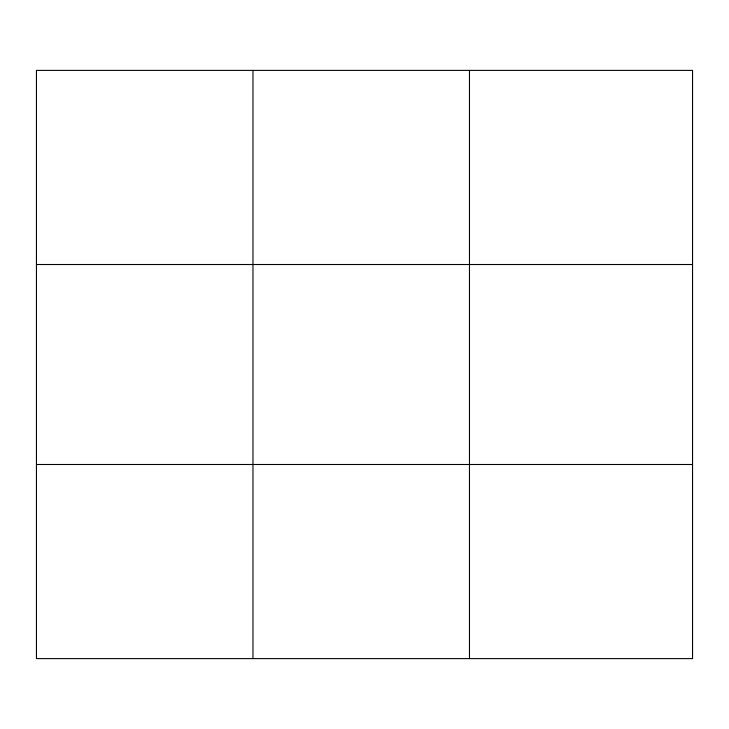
<?xml version="1.0" encoding="UTF-8"?>
<svg xmlns="http://www.w3.org/2000/svg" width="729" height="729" viewBox="0 0 729 729"><rect width="100%" height="100%" fill="white"/><g stroke="black" fill="none" stroke-linecap="round" stroke-linejoin="round"><path stroke-width="1.09" d="M252.963 70.394L252.963 658.606M469.476 70.394L469.476 658.606M36.45 264.509L692.55 264.509M36.45 464.491L692.55 464.491M692.55 593.898L692.55 658.606L36.45 658.606L36.45 70.394L692.55 70.394L692.55 593.898"/></g></svg>
